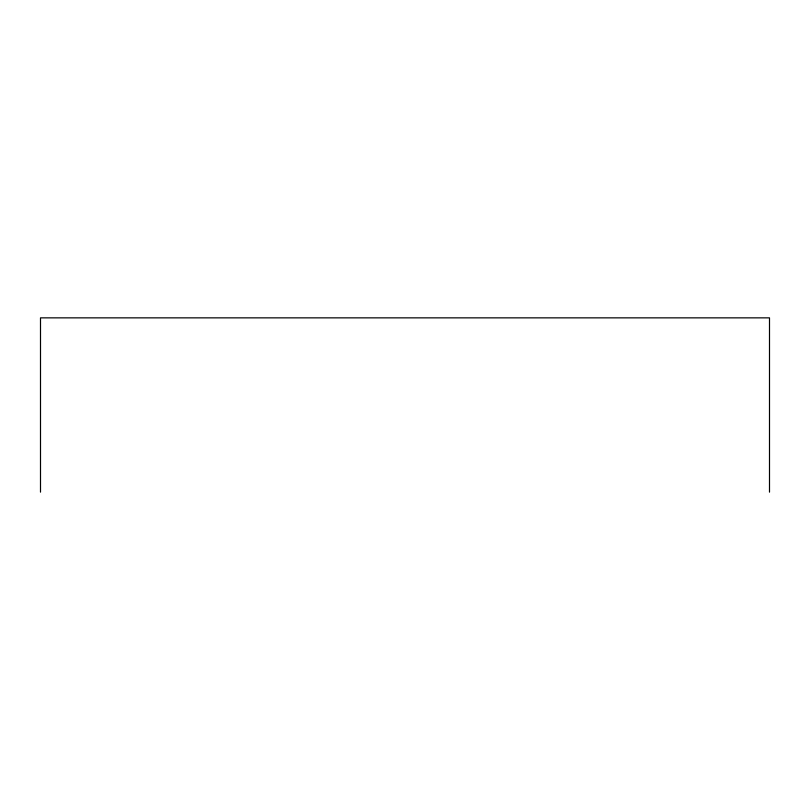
<?xml version="1.0" encoding="UTF-8"?>
<svg xmlns="http://www.w3.org/2000/svg" width="810" height="810" viewBox="0 0 810 810"><rect width="100%" height="100%" fill="white"/><g stroke="black" fill="none" stroke-linecap="round" stroke-linejoin="round"><path stroke-width="1.21" d="M769.5 492.146L769.5 317.854L40.5 317.854L40.5 492.146"/></g></svg>
